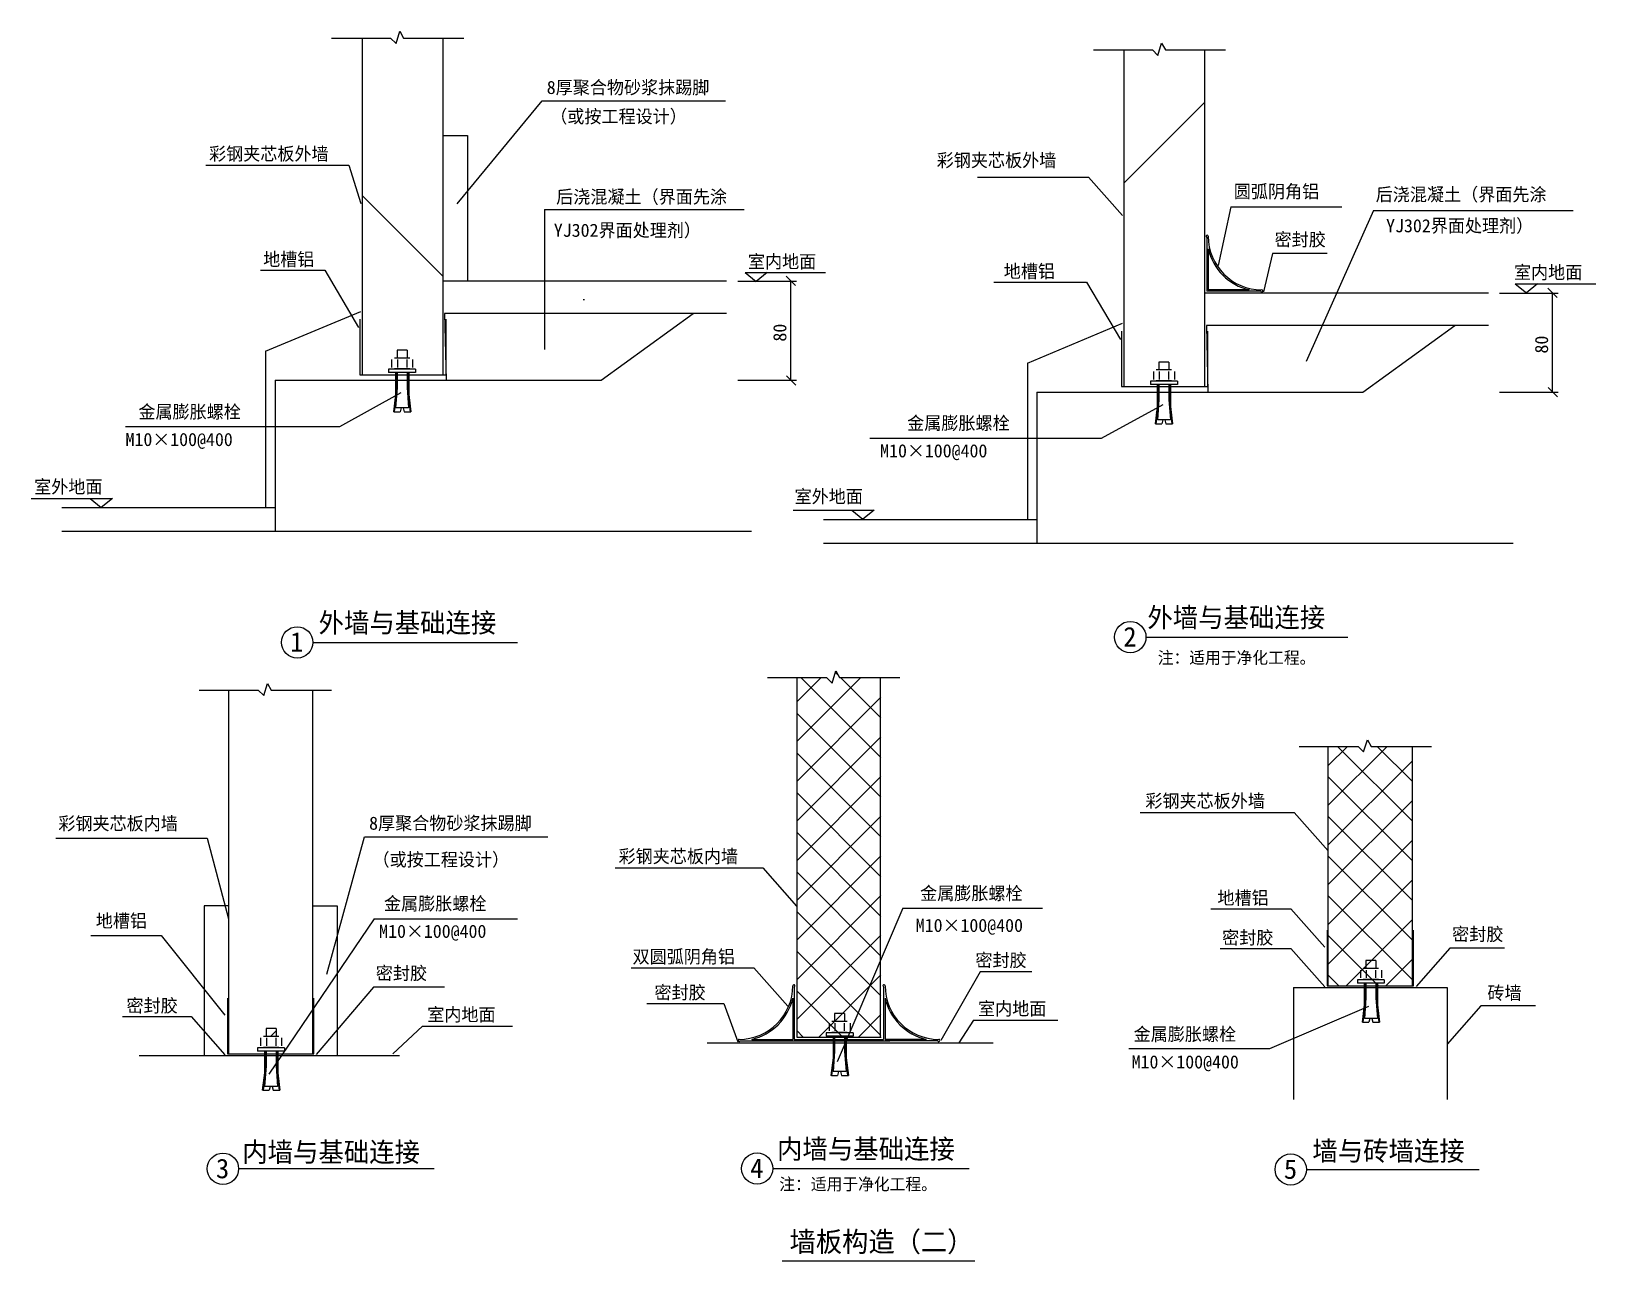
# Model space of a CAD drawing. Header units: metres. Extents: x 270 to 1663, y 283 to 1378.
import ezdxf

# ---------------------------------------------------------------- set-up
doc = ezdxf.new("R2010")
doc.units = ezdxf.units.M
doc.layers.add('_TCH_MASK', color=7, linetype='Continuous')

# ---------------------------------------------------------------- blocks, each defined once
blk = doc.blocks.new('_ARCHTICK')
at = {"color": 6, "linetype": 'ByBlock'}
blk.add_lwpolyline([(-0.57, -0.57), (0.61, 0.61)], dxfattribs=at)

msp = doc.modelspace()

# ---------------------------------------------------------------- hatches: boundary and pattern name
at = {"layer": '_TCH_MASK'}
h = msp.add_hatch(dxfattribs=at)
h.set_pattern_fill('ANSI37', scale=200)
h.paths.add_polyline_path([(565, 1072.54), (594.41, 1072.54), (594.41, 1074.35), (588.27, 1074.35), (588.27, 1077.35), (612.27, 1077.35), (612.27, 1074.35), (606.13, 1074.35), (606.13, 1072.54), (636.79, 1072.54), (636.79, 1372.44), (601.63, 1372.44), (598.31, 1378.47), (594.99, 1367.66), (590.01, 1372.44), (565, 1372.44)])
h = msp.add_hatch(dxfattribs=at)
h.set_pattern_fill('ANSI37', scale=200)
h.paths.add_polyline_path([(1243.44, 1061.91), (1272.86, 1061.91), (1272.86, 1063.72), (1266.72, 1063.72), (1266.72, 1066.72), (1290.72, 1066.72), (1290.72, 1063.72), (1284.58, 1063.72), (1284.58, 1061.91), (1315.24, 1061.91), (1315.24, 1361.81), (1280.07, 1361.81), (1276.75, 1367.84), (1273.44, 1357.03), (1268.46, 1361.81), (1243.44, 1361.81)])
h = msp.add_hatch(dxfattribs=at)
h.set_pattern_fill('AR-SAND', scale=20)
h.paths.add_polyline_path([(636.79, 1155.92), (658.52, 1155.92), (658.52, 1285.74), (636.79, 1285.74)])
h = msp.add_hatch(dxfattribs=at)
h.set_pattern_fill('AR-SAND', scale=20)
h.paths.add_polyline_path([(889.32, 1155.92), (636.79, 1155.92), (636.79, 1072.54), (638.47, 1072.54), (639.36, 1072.54), (638.14, 1127.01), (859.43, 1127.01), (889.32, 1127.01)])
h = msp.add_hatch(dxfattribs=at)
h.set_pattern_fill('AR-SAND', scale=20)
h.paths.add_polyline_path([(1567.76, 1145.29), (1315.24, 1145.29), (1315.24, 1061.91), (1316.92, 1061.91), (1317.81, 1061.91), (1316.59, 1116.38), (1537.88, 1116.38), (1567.76, 1116.38)])
h = msp.add_hatch(dxfattribs=at)
h.set_pattern_fill('AR-SAND', scale=20)
h.paths.add_polyline_path([(563.47, 1128.94), (478.72, 1093.47), (478.72, 1026.53), (487.16, 1026.53), (487.16, 1067.62), (563.47, 1067.62)])
h.paths.add_polyline_path([(487.16, 1026.53), (478.72, 1026.53), (478.72, 954.19), (487.16, 954.19)])
h = msp.add_hatch(dxfattribs=at)
h.set_pattern_fill('AR-CONC', scale=20)
h.paths.add_polyline_path([(859.43, 1127.01), (638.14, 1127.01), (639.47, 1067.62), (777.55, 1067.62)])
h.paths.add_polyline_path([(889.32, 1127.01), (859.43, 1127.01), (777.55, 1067.62), (639.47, 1067.62), (606.13, 1067.62), (606.13, 1054.97), (608.11, 1039.4), (607.46, 1039.4), (602.08, 1039.4), (601.19, 1042.89), (599.36, 1042.89), (598.47, 1039.4), (593.08, 1039.4), (592.44, 1039.4), (594.26, 1053.75), (544.78, 1026.53), (487.16, 1026.53), (487.16, 932.71), (889.32, 932.71)])
h.paths.add_polyline_path([(594.26, 1053.75), (594.41, 1054.97), (594.41, 1067.62), (487.16, 1067.62), (487.16, 1026.53), (544.78, 1026.53)])
h = msp.add_hatch(dxfattribs=at)
h.set_pattern_fill('ANSI31', scale=400)
h.paths.add_polyline_path([(889.32, 1127.01), (859.43, 1127.01), (777.55, 1067.62), (606.13, 1067.62), (606.13, 1054.97), (608.11, 1039.4), (607.46, 1039.4), (602.08, 1039.4), (601.19, 1042.89), (599.36, 1042.89), (598.47, 1039.4), (593.08, 1039.4), (592.44, 1039.4), (594.26, 1053.75), (544.78, 1026.53), (487.16, 1026.53), (487.16, 932.71), (889.32, 932.71)])
h.paths.add_polyline_path([(594.26, 1053.75), (594.41, 1054.97), (594.41, 1067.62), (487.16, 1067.62), (487.16, 1026.53), (544.78, 1026.53)])
h = msp.add_hatch(dxfattribs=at)
h.set_pattern_fill('ANSI31', scale=400)
h.paths.add_polyline_path([(638.14, 1127.01), (639.47, 1067.62), (777.55, 1067.62), (859.43, 1127.01)])
h = msp.add_hatch(dxfattribs=at)
h.set_pattern_fill('AR-SAND', scale=20)
h.paths.add_polyline_path([(1241.92, 1118.32), (1157.17, 1082.84), (1157.17, 1015.91), (1165.61, 1015.91), (1165.61, 1056.99), (1241.92, 1056.99)])
h.paths.add_polyline_path([(1165.61, 1015.91), (1157.17, 1015.91), (1157.17, 943.57), (1165.61, 943.57)])
h = msp.add_hatch(dxfattribs=at)
h.set_pattern_fill('ANSI31', scale=400)
h.paths.add_polyline_path([(1567.76, 1116.38), (1537.88, 1116.38), (1455.99, 1056.99), (1284.58, 1056.99), (1284.58, 1044.34), (1286.55, 1028.78), (1285.9, 1028.78), (1280.52, 1028.78), (1279.63, 1032.27), (1277.8, 1032.27), (1276.91, 1028.78), (1271.53, 1028.78), (1270.88, 1028.78), (1272.7, 1043.13), (1223.22, 1015.91), (1165.61, 1015.91), (1165.61, 922.08), (1567.76, 922.08)])
h.paths.add_polyline_path([(1272.7, 1043.13), (1272.86, 1044.34), (1272.86, 1056.99), (1165.61, 1056.99), (1165.61, 1015.91), (1223.22, 1015.91)])
h = msp.add_hatch(dxfattribs=at)
h.set_pattern_fill('AR-CONC', scale=20)
h.paths.add_polyline_path([(1537.88, 1116.38), (1316.59, 1116.38), (1317.92, 1056.99), (1455.99, 1056.99)])
h.paths.add_polyline_path([(1567.76, 1116.38), (1537.88, 1116.38), (1455.99, 1056.99), (1317.92, 1056.99), (1284.58, 1056.99), (1284.58, 1044.34), (1286.55, 1028.78), (1285.9, 1028.78), (1280.52, 1028.78), (1279.63, 1032.27), (1277.8, 1032.27), (1276.91, 1028.78), (1271.53, 1028.78), (1270.88, 1028.78), (1272.7, 1043.13), (1223.22, 1015.91), (1165.61, 1015.91), (1165.61, 922.08), (1567.76, 922.08)])
h.paths.add_polyline_path([(1272.7, 1043.13), (1272.86, 1044.34), (1272.86, 1056.99), (1165.61, 1056.99), (1165.61, 1015.91), (1223.22, 1015.91)])
h = msp.add_hatch(dxfattribs=at)
h.set_pattern_fill('ANSI31', scale=400)
h.paths.add_polyline_path([(1316.59, 1116.38), (1317.92, 1056.99), (1455.99, 1056.99), (1537.88, 1116.38)])
h = msp.add_hatch(dxfattribs=at)
h.set_pattern_fill('ANSI31', scale=20)
h.paths.add_polyline_path([(595.77, 1094.44), (595.77, 1087.34), (604.77, 1087.34), (604.77, 1094.44)])
h = msp.add_hatch(dxfattribs=at)
h.set_pattern_fill('ANSI32', scale=4)
h.paths.add_polyline_path([(606.13, 1067.51), (605.49, 1067.51), (605.49, 1054.93), (607.46, 1039.4), (608.11, 1039.4), (606.13, 1054.97)])
h.paths.add_polyline_path([(595.05, 1067.51), (594.41, 1067.51), (594.41, 1054.97), (592.44, 1039.4), (593.08, 1039.4), (595.05, 1054.93)])
h.paths.add_polyline_path([(595.05, 1070.73), (594.41, 1070.73), (594.41, 1067.51), (595.05, 1067.51)])
h.paths.add_polyline_path([(595.05, 1074.35), (594.41, 1074.35), (594.41, 1070.73), (595.05, 1070.73)])
h.paths.add_polyline_path([(606.13, 1074.35), (605.49, 1074.35), (605.49, 1070.73), (606.13, 1070.73)])
h.paths.add_polyline_path([(606.13, 1070.73), (605.49, 1070.73), (605.49, 1067.51), (606.13, 1067.51)])
h = msp.add_hatch(dxfattribs=at)
h.set_pattern_fill('ANSI31', scale=20)
h.paths.add_polyline_path([(1274.22, 1083.82), (1274.22, 1076.72), (1283.22, 1076.72), (1283.22, 1083.82)])
h = msp.add_hatch(dxfattribs=at)
h.set_pattern_fill('ANSI32', scale=4)
h.paths.add_polyline_path([(1284.58, 1056.88), (1283.93, 1056.88), (1283.93, 1044.3), (1285.9, 1028.78), (1286.55, 1028.78), (1284.58, 1044.34)])
h.paths.add_polyline_path([(1273.5, 1056.88), (1272.86, 1056.88), (1272.86, 1044.34), (1270.88, 1028.78), (1271.53, 1028.78), (1273.5, 1044.3)])
h.paths.add_polyline_path([(1273.5, 1060.1), (1272.86, 1060.1), (1272.86, 1056.88), (1273.5, 1056.88)])
h.paths.add_polyline_path([(1273.5, 1063.72), (1272.86, 1063.72), (1272.86, 1060.1), (1273.5, 1060.1)])
h.paths.add_polyline_path([(1284.58, 1063.72), (1283.93, 1063.72), (1283.93, 1060.1), (1284.58, 1060.1)])
h.paths.add_polyline_path([(1284.58, 1060.1), (1283.93, 1060.1), (1283.93, 1056.88), (1284.58, 1056.88)])
h = msp.add_hatch(dxfattribs=at)
h.set_pattern_fill('AR-SAND', scale=20)
h.paths.add_polyline_path([(487.16, 954.19), (297.1, 954.19), (297.1, 932.71), (487.16, 932.71)])
h = msp.add_hatch(dxfattribs=at)
h.set_pattern_fill('AR-SAND', scale=20)
h.paths.add_polyline_path([(1165.61, 943.57), (975.55, 943.57), (975.55, 922.08), (1165.61, 922.08)])
h = msp.add_hatch(dxfattribs=at)
h.set_pattern_fill('AR-SAND', scale=20)
h.paths.add_polyline_path([(445.62, 469.48), (423.89, 469.48), (423.89, 599.29), (445.62, 599.29)])
h = msp.add_hatch(dxfattribs=at)
h.set_pattern_fill('AR-SAND', scale=20)
h.paths.add_polyline_path([(520.62, 469.48), (542.35, 469.48), (542.35, 599.29), (520.62, 599.29)])
h = msp.add_hatch(dxfattribs=at)
h.set_pattern_fill('ANSI31', scale=20)
h.paths.add_polyline_path([(1458.57, 550.63), (1458.57, 543.53), (1467.57, 543.53), (1467.57, 550.63)])
h = msp.add_hatch(dxfattribs=at)
h.set_pattern_fill('ANSI32', scale=4)
h.paths.add_polyline_path([(1468.93, 523.69), (1468.29, 523.69), (1468.29, 511.11), (1470.26, 495.59), (1470.91, 495.59), (1468.93, 511.15)])
h.paths.add_polyline_path([(1457.86, 523.69), (1457.21, 523.69), (1457.21, 511.15), (1455.24, 495.59), (1455.89, 495.59), (1457.86, 511.11)])
h.paths.add_polyline_path([(1457.86, 526.91), (1457.21, 526.91), (1457.21, 523.69), (1457.86, 523.69)])
h.paths.add_polyline_path([(1457.86, 530.53), (1457.21, 530.53), (1457.21, 526.91), (1457.86, 526.91)])
h.paths.add_polyline_path([(1468.93, 530.53), (1468.29, 530.53), (1468.29, 526.91), (1468.93, 526.91)])
h.paths.add_polyline_path([(1468.93, 526.91), (1468.29, 526.91), (1468.29, 523.69), (1468.93, 523.69)])
h = msp.add_hatch(dxfattribs=at)
h.set_pattern_fill('AR-BRSTD', scale=8)
h.paths.add_polyline_path([(1531.07, 526.6), (1468.93, 526.6), (1468.93, 511.15), (1470.91, 495.59), (1470.26, 495.59), (1464.88, 495.59), (1463.99, 499.08), (1462.16, 499.08), (1461.27, 495.59), (1455.89, 495.59), (1455.24, 495.59), (1456.89, 508.65), (1394.17, 490.16), (1394.17, 426.82), (1531.07, 426.82)])
h.paths.add_polyline_path([(1456.89, 508.65), (1457.21, 511.15), (1457.21, 526.6), (1394.17, 526.6), (1394.17, 490.16)])
h = msp.add_hatch(dxfattribs=at)
h.set_pattern_fill('ANSI31', scale=20)
h.paths.add_polyline_path([(985.4, 503.38), (985.4, 496.28), (994.4, 496.28), (994.4, 503.38)])
h = msp.add_hatch(dxfattribs=at)
h.set_pattern_fill('ANSI31', scale=20)
h.paths.add_polyline_path([(479.07, 490.05), (479.07, 482.95), (488.07, 482.95), (488.07, 490.05)])
h = msp.add_hatch(dxfattribs=at)
h.set_pattern_fill('ANSI32', scale=4)
h.paths.add_polyline_path([(995.76, 476.45), (995.12, 476.45), (995.12, 463.87), (997.09, 448.34), (997.73, 448.34), (995.76, 463.91)])
h.paths.add_polyline_path([(984.68, 476.45), (984.04, 476.45), (984.04, 463.91), (982.06, 448.34), (982.71, 448.34), (984.68, 463.87)])
h.paths.add_polyline_path([(984.68, 479.66), (984.04, 479.66), (984.04, 476.45), (984.68, 476.45)])
h.paths.add_polyline_path([(984.68, 483.29), (984.04, 483.29), (984.04, 479.66), (984.68, 479.66)])
h.paths.add_polyline_path([(995.76, 483.29), (995.12, 483.29), (995.12, 479.66), (995.76, 479.66)])
h.paths.add_polyline_path([(995.76, 479.66), (995.12, 479.66), (995.12, 476.45), (995.76, 476.45)])
h = msp.add_hatch(dxfattribs=at)
h.set_pattern_fill('ANSI32', scale=4)
h.paths.add_polyline_path([(489.43, 463.12), (488.79, 463.12), (488.79, 450.54), (490.76, 435.01), (491.4, 435.01), (489.43, 450.58)])
h.paths.add_polyline_path([(478.35, 463.12), (477.71, 463.12), (477.71, 450.58), (475.73, 435.01), (476.38, 435.01), (478.35, 450.54)])
h.paths.add_polyline_path([(478.35, 466.33), (477.71, 466.33), (477.71, 463.12), (478.35, 463.12)])
h.paths.add_polyline_path([(478.35, 469.96), (477.71, 469.96), (477.71, 466.33), (478.35, 466.33)])
h.paths.add_polyline_path([(489.43, 469.96), (488.79, 469.96), (488.79, 466.33), (489.43, 466.33)])
h.paths.add_polyline_path([(489.43, 466.33), (488.79, 466.33), (488.79, 463.12), (489.43, 463.12)])

# ---------------------------------------------------------------- linework, layer by layer
for p, q in [((1262.83, 838.81), (1442.5, 838.81)), ((520.8, 833.98), (703.13, 833.98)), ((454.73, 365.25), (628.9, 365.25)), ((930.45, 365.48), (1105.21, 365.48)), ((1405.65, 364.57), (1559.45, 364.57)), ((938.88, 283.21), (1110.28, 283.21))]:
    msp.add_line(p, q)
for p, q in [((537.51, 1372.44), (590.01, 1372.44)), ((565, 1072.54), (565, 1372.44)), ((590.01, 1372.44), (594.99, 1367.66)), ((594.99, 1367.66), (598.31, 1378.47)), ((598.31, 1378.47), (601.63, 1372.44)), ((601.63, 1372.44), (655.32, 1372.44)), ((636.79, 1072.54), (636.79, 1372.44)), ((1273.44, 1357.03), (1276.75, 1367.84)), ((1276.75, 1367.84), (1280.07, 1361.81)), ((1215.96, 1361.81), (1268.46, 1361.81)), ((1243.44, 1061.91), (1243.44, 1361.81)), ((1268.46, 1361.81), (1273.44, 1357.03)), ((1280.07, 1361.81), (1333.76, 1361.81)), ((1315.24, 1061.91), (1315.24, 1361.81)), ((649.29, 1224.85), (725.08, 1316.44)), ((725.08, 1316.44), (888.36, 1316.44)), ((636.79, 1285.74), (658.52, 1285.74)), ((658.52, 1285.74), (658.52, 1155.92)), ((425.44, 1259.07), (552.82, 1259.07)), ((552.82, 1259.07), (563.37, 1224.96)), ((1112.64, 1248.44), (1211.65, 1248.44)), ((1211.65, 1248.44), (1241.82, 1214.33)), ((727.01, 1219.73), (904.8, 1219.73)), ((727.01, 1219.73), (727.01, 1094.85)), ((1338.31, 1222.13), (1327.13, 1169.89)), ((1338.31, 1222.13), (1437.13, 1222.13)), ((1465.44, 1218.81), (1405.46, 1084.23)), ((1465.44, 1218.81), (1643.23, 1218.81)), ((1316.91, 1195.01), (1316.91, 1146.84)), ((1318.21, 1184.68), (1318.21, 1148.14)), ((1375.37, 1180.55), (1367.55, 1146.44)), ((1424.1, 1180.55), (1375.37, 1180.55)), ((474.27, 1165.52), (531.4, 1165.52)), ((531.4, 1165.52), (561.56, 1114.45)), ((905.66, 1163.71), (977.36, 1163.71)), ((905.66, 1163.71), (915.6, 1155.66)), ((925.54, 1163.71), (915.6, 1155.66)), ((889.32, 1155.92), (636.8, 1155.92)), ((899.32, 1155.92), (951.55, 1155.92)), ((946.55, 1067.62), (946.55, 1155.92)), ((1127.32, 1154.89), (1209.84, 1154.89)), ((1209.84, 1154.89), (1240.01, 1103.82)), ((1567.76, 1145.29), (1315.25, 1145.29)), ((1365.07, 1146.84), (1316.91, 1146.84)), ((1354.74, 1148.14), (1318.21, 1148.14)), ((1577.76, 1145.29), (1630, 1145.29)), ((1591.64, 1153.37), (1601.58, 1145.32)), ((1591.64, 1153.37), (1663.35, 1153.37)), ((1611.52, 1153.37), (1601.58, 1145.32)), ((1625, 1056.99), (1625, 1145.29)), ((478.72, 1093.47), (563.47, 1128.94)), ((562.47, 1121.88), (562.47, 1121.88)), ((562.47, 1121.88), (562.47, 1072.54)), ((638.14, 1127.01), (639.47, 1067.62)), ((859.43, 1127.01), (638.14, 1127.01)), ((889.32, 1127.01), (638.14, 1127.01)), ((639.47, 1072.54), (639.47, 1121.9)), ((777.55, 1067.62), (859.43, 1127.01)), ((777.55, 1067.62), (859.43, 1127.01)), ((1157.17, 1082.84), (1241.92, 1118.32)), ((1316.59, 1116.38), (1317.92, 1056.99)), ((1537.88, 1116.38), (1316.59, 1116.38)), ((1567.76, 1116.38), (1316.59, 1116.38)), ((1455.99, 1056.99), (1537.88, 1116.38)), ((1455.99, 1056.99), (1537.88, 1116.38)), ((1240.92, 1111.25), (1240.92, 1111.25)), ((1240.92, 1111.25), (1240.92, 1061.91)), ((1317.92, 1061.91), (1317.92, 1111.28)), ((478.72, 1093.47), (478.72, 954.19)), ((607.04, 1087.34), (593.5, 1087.34)), ((604.77, 1094.44), (595.77, 1094.44)), ((595.77, 1094.44), (595.77, 1087.34)), ((604.77, 1094.44), (604.77, 1087.34)), ((588.27, 1077.35), (588.27, 1074.35)), ((612.27, 1077.35), (588.27, 1077.35)), ((612.27, 1074.35), (588.27, 1074.35)), ((590.92, 1086.02), (590.92, 1078.95)), ((607.04, 1077.62), (593.5, 1077.62)), ((594.41, 1074.35), (594.41, 1054.97)), ((595.05, 1074.35), (595.05, 1054.93)), ((595.77, 1074.35), (595.77, 1061.07)), ((596.08, 1086.02), (596.08, 1078.95)), ((604.46, 1086.02), (604.46, 1078.95)), ((604.77, 1074.35), (604.77, 1061.08)), ((605.49, 1074.35), (605.49, 1054.93)), ((606.13, 1074.35), (606.13, 1054.97)), ((609.62, 1086.02), (609.62, 1078.95)), ((612.27, 1077.35), (612.27, 1074.35)), ((1157.17, 1082.84), (1157.17, 943.57)), ((1269.37, 1075.39), (1269.37, 1068.32)), ((1285.49, 1076.72), (1271.95, 1076.72)), ((1283.22, 1083.82), (1274.22, 1083.82)), ((1274.22, 1083.82), (1274.22, 1076.72)), ((1274.53, 1075.39), (1274.53, 1068.32)), ((1282.91, 1075.39), (1282.91, 1068.32)), ((1283.22, 1083.82), (1283.22, 1076.72)), ((1288.06, 1075.39), (1288.06, 1068.32)), ((487.16, 1067.62), (777.55, 1067.62)), ((487.16, 1067.62), (487.16, 932.71)), ((562.47, 1072.54), (639.47, 1072.54)), ((563.47, 1072.54), (638.47, 1072.54)), ((595.77, 1061.07), (594.49, 1042.89)), ((604.77, 1061.08), (606.05, 1042.89)), ((639.47, 1067.62), (777.55, 1067.62)), ((899.32, 1067.62), (951.55, 1067.62)), ((1240.92, 1061.91), (1317.92, 1061.91)), ((1241.92, 1061.91), (1316.92, 1061.91)), ((1290.72, 1066.72), (1266.72, 1066.72)), ((1266.72, 1066.72), (1266.72, 1063.72)), ((1290.72, 1063.72), (1266.72, 1063.72)), ((1285.49, 1067), (1271.95, 1067)), ((1272.86, 1063.72), (1272.86, 1044.34)), ((1273.5, 1063.72), (1273.5, 1044.3)), ((1274.22, 1063.72), (1274.22, 1050.45)), ((1283.22, 1063.72), (1283.22, 1050.45)), ((1283.93, 1063.72), (1283.93, 1044.3)), ((1284.58, 1063.72), (1284.58, 1044.34)), ((1290.72, 1066.72), (1290.72, 1063.72)), ((544.78, 1026.53), (599.52, 1056.65)), ((594.41, 1054.97), (592.44, 1039.4)), ((595.05, 1054.93), (593.08, 1039.4)), ((605.49, 1054.93), (607.46, 1039.4)), ((606.13, 1054.97), (608.11, 1039.4)), ((1165.61, 1056.99), (1455.99, 1056.99)), ((1165.61, 1056.99), (1165.61, 922.08)), ((1223.22, 1015.91), (1277.97, 1046.02)), ((1274.22, 1050.45), (1272.94, 1032.27)), ((1283.22, 1050.45), (1284.5, 1032.27)), ((1317.92, 1056.99), (1455.99, 1056.99)), ((1577.76, 1056.99), (1630, 1056.99)), ((593.08, 1039.4), (592.44, 1039.4)), ((593.08, 1039.4), (598.47, 1039.4)), ((606.05, 1042.89), (594.49, 1042.89)), ((599.36, 1042.89), (598.47, 1039.4)), ((601.19, 1042.89), (602.08, 1039.4)), ((602.08, 1039.4), (607.46, 1039.4)), ((607.46, 1039.4), (608.11, 1039.4)), ((1272.86, 1044.34), (1270.88, 1028.78)), ((1273.5, 1044.3), (1271.53, 1028.78)), ((1284.5, 1032.27), (1272.94, 1032.27)), ((1277.8, 1032.27), (1276.91, 1028.78)), ((1279.63, 1032.27), (1280.52, 1028.78)), ((1283.93, 1044.3), (1285.9, 1028.78)), ((1284.58, 1044.34), (1286.55, 1028.78)), ((353.84, 1026.53), (544.78, 1026.53)), ((1271.53, 1028.78), (1270.88, 1028.78)), ((1271.53, 1028.78), (1276.91, 1028.78)), ((1280.52, 1028.78), (1285.9, 1028.78)), ((1285.9, 1028.78), (1286.55, 1028.78)), ((1016.8, 1015.91), (1223.22, 1015.91)), ((269.98, 962.24), (342.18, 962.24)), ((322.29, 962.24), (332.23, 954.19)), ((342.18, 962.24), (332.23, 954.19)), ((297.1, 954.19), (487.16, 954.19)), ((948.46, 951.85), (1020.66, 951.85)), ((1000.78, 951.85), (1010.72, 943.81)), ((1020.66, 951.85), (1010.72, 943.81)), ((975.55, 943.57), (1165.61, 943.57)), ((911.32, 932.71), (297.1, 932.71)), ((1589.76, 922.08), (975.55, 922.08)), ((983.25, 797.86), (986.57, 808.68)), ((986.57, 808.68), (989.89, 802.65)), ((477.13, 786.68), (480.45, 797.49)), ((480.45, 797.49), (483.77, 791.46)), ((925.77, 802.65), (978.27, 802.65)), ((973.4, 802.65), (951.73, 780.98)), ((1008.75, 802.65), (951.73, 745.63)), ((952.08, 482.5), (952.08, 802.65)), ((955.49, 802.65), (1026.73, 731.4)), ((978.27, 802.65), (983.25, 797.86)), ((986.15, 807.33), (988.72, 804.77)), ((989.89, 802.65), (1043.58, 802.65)), ((990.84, 802.65), (1026.73, 766.75)), ((1026.2, 802.65), (1026.73, 802.11)), ((1026.32, 482.5), (1026.32, 802.65)), ((419.65, 791.46), (472.15, 791.46)), ((445.97, 467.63), (445.97, 791.46)), ((472.15, 791.46), (477.13, 786.68)), ((483.77, 791.46), (537.46, 791.46)), ((520.62, 467.63), (520.62, 791.46)), ((1026.73, 785.27), (951.73, 710.27)), ((951.73, 771.04), (1026.73, 696.04)), ((1026.73, 749.92), (951.73, 674.92)), ((1399.16, 741.36), (1451.66, 741.36)), ((1442.18, 741.36), (1425.12, 724.31)), ((1477.53, 741.36), (1425.12, 688.95)), ((1425.12, 528.21), (1425.12, 741.36)), ((1433.48, 741.36), (1500.12, 674.72)), ((1451.66, 741.36), (1456.64, 736.58)), ((1456.64, 736.58), (1459.96, 747.39)), ((1459.96, 747.39), (1463.28, 741.36)), ((1463.28, 741.36), (1516.97, 741.36)), ((1468.84, 741.36), (1500.12, 710.08)), ((1500.12, 528.21), (1500.12, 741.36)), ((951.73, 735.69), (1026.73, 660.69)), ((1500.12, 728.6), (1425.12, 653.6)), ((1026.73, 714.56), (951.73, 639.56)), ((1425.12, 714.37), (1500.12, 639.37)), ((951.73, 700.33), (1026.73, 625.33)), ((1500.12, 693.24), (1425.12, 618.24)), ((1026.73, 679.21), (951.73, 604.21)), ((1257.61, 682.55), (1394.85, 682.55)), ((1394.85, 682.55), (1425.02, 648.44)), ((1425.12, 679.01), (1500.12, 604.01)), ((291.73, 659.53), (426.7, 659.53)), ((426.7, 659.53), (445.52, 587.86)), ((533.12, 538.41), (566.83, 660.98)), ((566.83, 660.98), (730.12, 660.98)), ((951.73, 664.98), (1026.73, 589.98)), ((1500.12, 657.88), (1425.12, 582.88)), ((1026.73, 643.85), (951.73, 568.85)), ((1425.12, 643.66), (1500.12, 568.66)), ((789.98, 633.16), (921.47, 633.16)), ((921.47, 633.16), (951.63, 599.05)), ((951.73, 629.62), (1026.73, 554.62)), ((1500.12, 622.53), (1425.12, 547.53)), ((423.89, 599.29), (423.89, 466.03)), ((445.62, 599.29), (423.89, 599.29)), ((520.62, 599.29), (542.35, 599.29)), ((542.35, 599.29), (542.35, 466.03)), ((1026.73, 608.49), (951.73, 533.49)), ((1425.12, 608.3), (1500.12, 533.3)), ((575.46, 587.83), (481.66, 449.33)), ((575.46, 587.83), (703.07, 587.83)), ((951.73, 594.27), (1026.73, 519.27)), ((1046.12, 597.29), (987.78, 460.52)), ((1046.12, 597.29), (1170.5, 597.29)), ((1320.57, 596.63), (1391.81, 596.63)), ((1391.81, 596.63), (1421.97, 562.52)), ((1500.12, 587.17), (1441.16, 528.21)), ((323.14, 573.08), (385.62, 573.08)), ((385.62, 573.08), (442.47, 501.94)), ((1026.73, 573.14), (951.73, 498.14)), ((1424.12, 577.55), (1424.12, 577.55)), ((1424.12, 577.55), (1424.12, 528.21)), ((1425.12, 572.95), (1469.86, 528.21)), ((1501.12, 528.21), (1501.12, 577.58)), ((951.73, 558.91), (1026.73, 483.91)), ((1328.91, 561.22), (1391.81, 561.22)), ((1391.81, 561.22), (1421.97, 527.11)), ((1533.48, 561.69), (1503.31, 527.58)), ((1582.21, 561.69), (1533.48, 561.69)), ((804.37, 544.07), (913.66, 544.07)), ((913.66, 544.07), (943.83, 509.96)), ((1469.84, 543.53), (1456.3, 543.53)), ((1458.57, 550.63), (1458.57, 543.53)), ((1467.57, 550.63), (1458.57, 550.63)), ((1467.57, 550.63), (1467.57, 543.53)), ((1500.12, 551.82), (1476.51, 528.21)), ((1026.73, 537.78), (971.45, 482.5)), ((1115.13, 540.71), (1080.14, 479.25)), ((1161.11, 540.71), (1115.13, 540.71)), ((1425.12, 537.59), (1434.5, 528.21)), ((1451.07, 533.53), (1451.07, 530.53)), ((1475.07, 533.53), (1451.07, 533.53)), ((1475.07, 530.53), (1451.07, 530.53)), ((1453.73, 542.2), (1453.73, 535.13)), ((1469.84, 533.81), (1456.3, 533.81)), ((1457.21, 530.53), (1457.21, 511.15)), ((1457.86, 530.53), (1457.86, 511.11)), ((1458.57, 530.53), (1458.57, 517.26)), ((1458.88, 542.2), (1458.88, 535.13)), ((1467.26, 542.2), (1467.26, 535.13)), ((1467.57, 530.53), (1467.57, 517.26)), ((1468.29, 530.53), (1468.29, 511.11)), ((1468.93, 530.53), (1468.93, 511.15)), ((1472.42, 542.2), (1472.42, 535.13)), ((1475.07, 533.53), (1475.07, 530.53)), ((444.62, 516.98), (444.62, 516.98)), ((444.62, 516.98), (444.62, 467.63)), ((521.62, 467.63), (521.62, 517)), ((574.85, 526.94), (523.81, 467)), ((637.92, 526.94), (574.85, 526.94)), ((948.2, 516.97), (948.2, 480.43)), ((949.5, 527.3), (949.5, 480.43)), ((951.73, 523.56), (992.79, 482.5)), ((1029.1, 527.3), (1029.1, 480.43)), ((1030.4, 516.97), (1030.4, 480.43)), ((1394.17, 526.6), (1531.07, 526.6)), ((1394.17, 526.6), (1394.17, 426.82)), ((1424.12, 528.21), (1501.12, 528.21)), ((1425.12, 528.21), (1500.12, 528.21)), ((1458.57, 517.26), (1457.29, 499.08)), ((1467.57, 517.26), (1468.85, 499.08)), ((1531.07, 526.6), (1531.07, 426.82)), ((818.13, 512.36), (886.94, 512.36)), ((886.94, 512.36), (899.15, 478.25)), ((985.4, 503.38), (985.4, 496.28)), ((994.4, 503.38), (985.4, 503.38)), ((994.4, 503.38), (994.4, 496.28)), ((1026.73, 502.43), (1006.8, 482.5)), ((1373.19, 472.35), (1461.17, 509.91)), ((1457.21, 511.15), (1455.24, 495.59)), ((1457.86, 511.11), (1455.89, 495.59)), ((1468.29, 511.11), (1470.26, 495.59)), ((1468.93, 511.15), (1470.91, 495.59)), ((1561.11, 510.29), (1530.94, 476.18)), ((1609.84, 510.29), (1561.11, 510.29)), ((351.21, 500.64), (412.3, 500.64)), ((412.3, 500.64), (442.47, 466.53)), ((479.07, 490.05), (479.07, 482.95)), ((488.07, 490.05), (479.07, 490.05)), ((488.07, 490.05), (488.07, 482.95)), ((618.53, 492.27), (591.96, 467.38)), ((618.53, 492.27), (698.63, 492.27)), ((951.73, 488.2), (957.44, 482.5)), ((980.55, 494.96), (980.55, 487.89)), ((996.67, 496.28), (983.13, 496.28)), ((985.71, 494.96), (985.71, 487.89)), ((994.09, 494.96), (994.09, 487.89)), ((999.25, 494.96), (999.25, 487.88)), ((1109.04, 497.56), (1096.23, 477.21)), ((1109.04, 497.56), (1184.33, 497.56)), ((1455.89, 495.59), (1455.24, 495.59)), ((1455.89, 495.59), (1461.27, 495.59)), ((1468.85, 499.08), (1457.29, 499.08)), ((1462.16, 499.08), (1461.27, 495.59)), ((1463.99, 499.08), (1464.88, 495.59)), ((1464.88, 495.59), (1470.26, 495.59)), ((1470.26, 495.59), (1470.91, 495.59)), ((474.22, 481.63), (474.22, 474.56)), ((490.34, 482.95), (476.8, 482.95)), ((479.38, 481.63), (479.38, 474.56)), ((487.76, 481.63), (487.76, 474.56)), ((492.92, 481.63), (492.92, 474.56)), ((872.04, 477.21), (1126.64, 477.21)), ((901.34, 479.13), (948.2, 479.13)), ((911.67, 480.43), (948.2, 480.43)), ((941.96, 479.13), (1034.71, 479.13)), ((949.5, 480.43), (1029.1, 480.43)), ((951.73, 482.5), (1026.87, 482.5)), ((977.9, 486.29), (977.9, 483.29)), ((1001.9, 486.29), (977.9, 486.29)), ((1001.9, 483.29), (977.9, 483.29)), ((996.67, 486.56), (983.13, 486.56)), ((984.04, 483.29), (984.04, 463.91)), ((984.68, 483.29), (984.68, 463.87)), ((985.4, 483.29), (985.4, 470.01)), ((994.4, 483.29), (994.4, 470.02)), ((995.12, 483.29), (995.12, 463.87)), ((995.76, 483.29), (995.76, 463.91)), ((1001.9, 486.29), (1001.9, 483.29)), ((1066.93, 480.43), (1030.4, 480.43)), ((1077.27, 479.13), (1030.4, 479.13)), ((365.93, 466.03), (597.8, 466.03)), ((444.62, 467.63), (521.62, 467.63)), ((445.62, 467.63), (520.62, 467.63)), ((471.57, 472.96), (471.57, 469.96)), ((495.57, 472.96), (471.57, 472.96)), ((495.57, 469.96), (471.57, 469.96)), ((490.34, 473.23), (476.8, 473.23)), ((477.71, 469.96), (477.71, 450.58)), ((478.35, 469.96), (478.35, 450.54)), ((479.07, 469.96), (479.07, 456.68)), ((488.07, 469.96), (488.07, 456.69)), ((488.79, 469.96), (488.79, 450.54)), ((489.43, 469.96), (489.43, 450.58)), ((495.57, 472.96), (495.57, 469.96)), ((984.04, 463.91), (982.06, 448.34)), ((984.68, 463.87), (982.71, 448.34)), ((985.4, 470.01), (984.12, 451.83)), ((994.4, 470.02), (995.68, 451.83)), ((995.12, 463.87), (997.09, 448.34)), ((995.76, 463.91), (997.73, 448.34)), ((1247.65, 472.35), (1373.19, 472.35)), ((477.71, 450.58), (475.73, 435.01)), ((478.35, 450.54), (476.38, 435.01)), ((479.07, 456.68), (477.79, 438.5)), ((488.07, 456.69), (489.35, 438.5)), ((488.79, 450.54), (490.76, 435.01)), ((489.43, 450.58), (491.4, 435.01)), ((982.71, 448.34), (982.06, 448.34)), ((982.71, 448.34), (988.09, 448.34)), ((995.68, 451.83), (984.12, 451.83)), ((988.98, 451.83), (988.09, 448.34)), ((990.81, 451.83), (991.7, 448.34)), ((991.7, 448.34), (997.09, 448.34)), ((997.09, 448.34), (997.73, 448.34)), ((476.38, 435.01), (475.73, 435.01)), ((476.38, 435.01), (481.76, 435.01)), ((489.35, 438.5), (477.79, 438.5)), ((482.65, 438.5), (481.76, 435.01)), ((484.48, 438.5), (485.37, 435.01)), ((485.37, 435.01), (490.76, 435.01)), ((490.76, 435.01), (491.4, 435.01))]:
    msp.add_line(p, q, dxfattribs=at)
for centre in [(1248.81, 838.75), (506.79, 834.02), (440.64, 365.12), (916.48, 365.34), (1391.77, 364.5)]:
    msp.add_circle(centre, 13.99, dxfattribs=at)
for centre, radius, start, end in [((1317.26, 1195.89), 0.95, 0, 248.38), ((1365.96, 1195.89), 47.75, 180, 270), ((1365.96, 1195.89), 49.05, 193.22, 256.78), ((1365.96, 1147.19), 0.95, 201.62, 90), ((900.45, 528.18), 47.75, 270, 0), ((900.45, 528.18), 49.05, 283.22, 346.78), ((949.15, 528.18), 0.95, 291.62, 180), ((1029.45, 528.18), 0.95, 0, 248.38), ((1078.15, 528.18), 47.75, 180, 270), ((1078.15, 528.18), 49.05, 193.22, 256.78), ((900.45, 479.48), 0.95, 90, 338.38), ((1078.15, 479.48), 0.95, 201.62, 90)]:
    msp.add_arc(centre, radius, start, end, dxfattribs=at)

# ---------------------------------------------------------------- block references
at = {"layer": '_TCH_MASK', "xscale": 7, "yscale": 7, "zscale": 7}
for p, rotation in [((946.55, 1155.92), 90), ((1625, 1145.29), 90), ((946.55, 1067.62), 270), ((1625, 1056.99), 270)]:
    msp.add_blockref('_ARCHTICK', p, dxfattribs=dict(at, rotation=rotation))

# ---------------------------------------------------------------- texts
for p in [(942.48, 1102.04), (1620.92, 1091.41)]:
    msp.add_text('80', height=11.7, rotation=90).set_placement(p)
at = {"layer": '_TCH_MASK'}
for s, height, p in [('8厚聚合物砂浆抹踢脚', 11.7, (729.09, 1322.62)), ('（或按工程设计）', 11.7, (732.17, 1296.79)), ('彩钢夹芯板外墙', 11.7, (428.31, 1263.47)), ('彩钢夹芯板外墙', 11.7, (1076.4, 1257.71)), ('圆弧阴角铝', 11.7, (1341.01, 1229.88)), ('后浇混凝土（界面先涂', 11.7, (1467.41, 1227.28)), ('后浇混凝土（界面先涂', 11.7, (737.5, 1225.19)), ('YJ302界面处理剂）', 11.7, (1476.65, 1199.39)), ('YJ302界面处理剂）', 11.7, (735.37, 1195.36)), ('密封胶', 11.7, (1377.37, 1187.14)), ('地槽铝', 11.7, (476.51, 1169.51)), ('室内地面', 11.7, (908.27, 1167.52)), ('地槽铝', 11.7, (1136.14, 1158.88)), ('室内地面', 11.7, (1590.55, 1157.88)), ('金属膨胀螺栓', 11.7, (365.35, 1033.66)), ('金属膨胀螺栓', 11.7, (1050.11, 1023.57)), ('M10×100@400', 11.7, (353.92, 1008.98)), ('M10×100@400', 11.7, (1026.02, 998.89)), ('室外地面', 11.7, (272.55, 966.91)), ('室外地面', 11.7, (949.84, 958.21)), ('外墙与基础连接', 17.4, (1264.07, 847.57)), ('外墙与基础连接', 17.4, (525.88, 842.87)), ('1', 17.4, (500.54, 825.72)), ('2', 17.4, (1242.62, 830.39)), ('注：适用于净化工程。', 10.8, (1273.29, 815.04)), ('彩钢夹芯板外墙', 11.7, (1262.24, 687.03)), ('彩钢夹芯板内墙', 11.7, (294.06, 666.88)), ('8厚聚合物砂浆抹踢脚', 11.7, (570.85, 667.15)), ('（或按工程设计）', 11.7, (573.92, 634.73)), ('彩钢夹芯板内墙', 11.7, (793.04, 637.64)), ('金属膨胀螺栓', 11.7, (1061.61, 604.71)), ('地槽铝', 11.7, (1326.44, 600.62)), ('金属膨胀螺栓', 11.7, (584.1, 595.52)), ('地槽铝', 11.7, (327.43, 580.18)), ('M10×100@400', 11.7, (1057.74, 576.11)), ('M10×100@400', 11.7, (579.82, 570.84)), ('密封胶', 11.7, (1330.62, 565.21)), ('密封胶', 11.7, (1535.49, 568.29)), ('双圆弧阴角铝', 11.7, (805.51, 548.27)), ('密封胶', 11.7, (1110.88, 545.1)), ('密封胶', 11.7, (576.86, 533.54)), ('密封胶', 11.7, (825.01, 516.35)), ('密封胶', 11.7, (354.79, 504.63)), ('砖墙', 11.7, (1566.93, 515.93)), ('室内地面', 11.7, (622.67, 496.67)), ('室内地面', 11.7, (1113.19, 501.96)), ('金属膨胀螺栓', 11.7, (1251.78, 479.18)), ('M10×100@400', 11.7, (1250, 454.5)), ('内墙与基础连接', 17.4, (457.87, 371.32)), ('内墙与基础连接', 17.4, (934.17, 374.09)), ('墙与砖墙连接', 17.4, (1411, 372.3)), ('3', 17.4, (434.45, 356.66)), ('4', 17.4, (910.29, 356.98)), ('5', 17.4, (1385.59, 356.14)), ('注：适用于净化工程。', 10.8, (936.19, 346.04)), ('墙板构造（二）', 18, (945.34, 291.19))]:
    msp.add_text(s, height=height, dxfattribs=at).set_placement(p)

doc.saveas('drawing.dxf')
